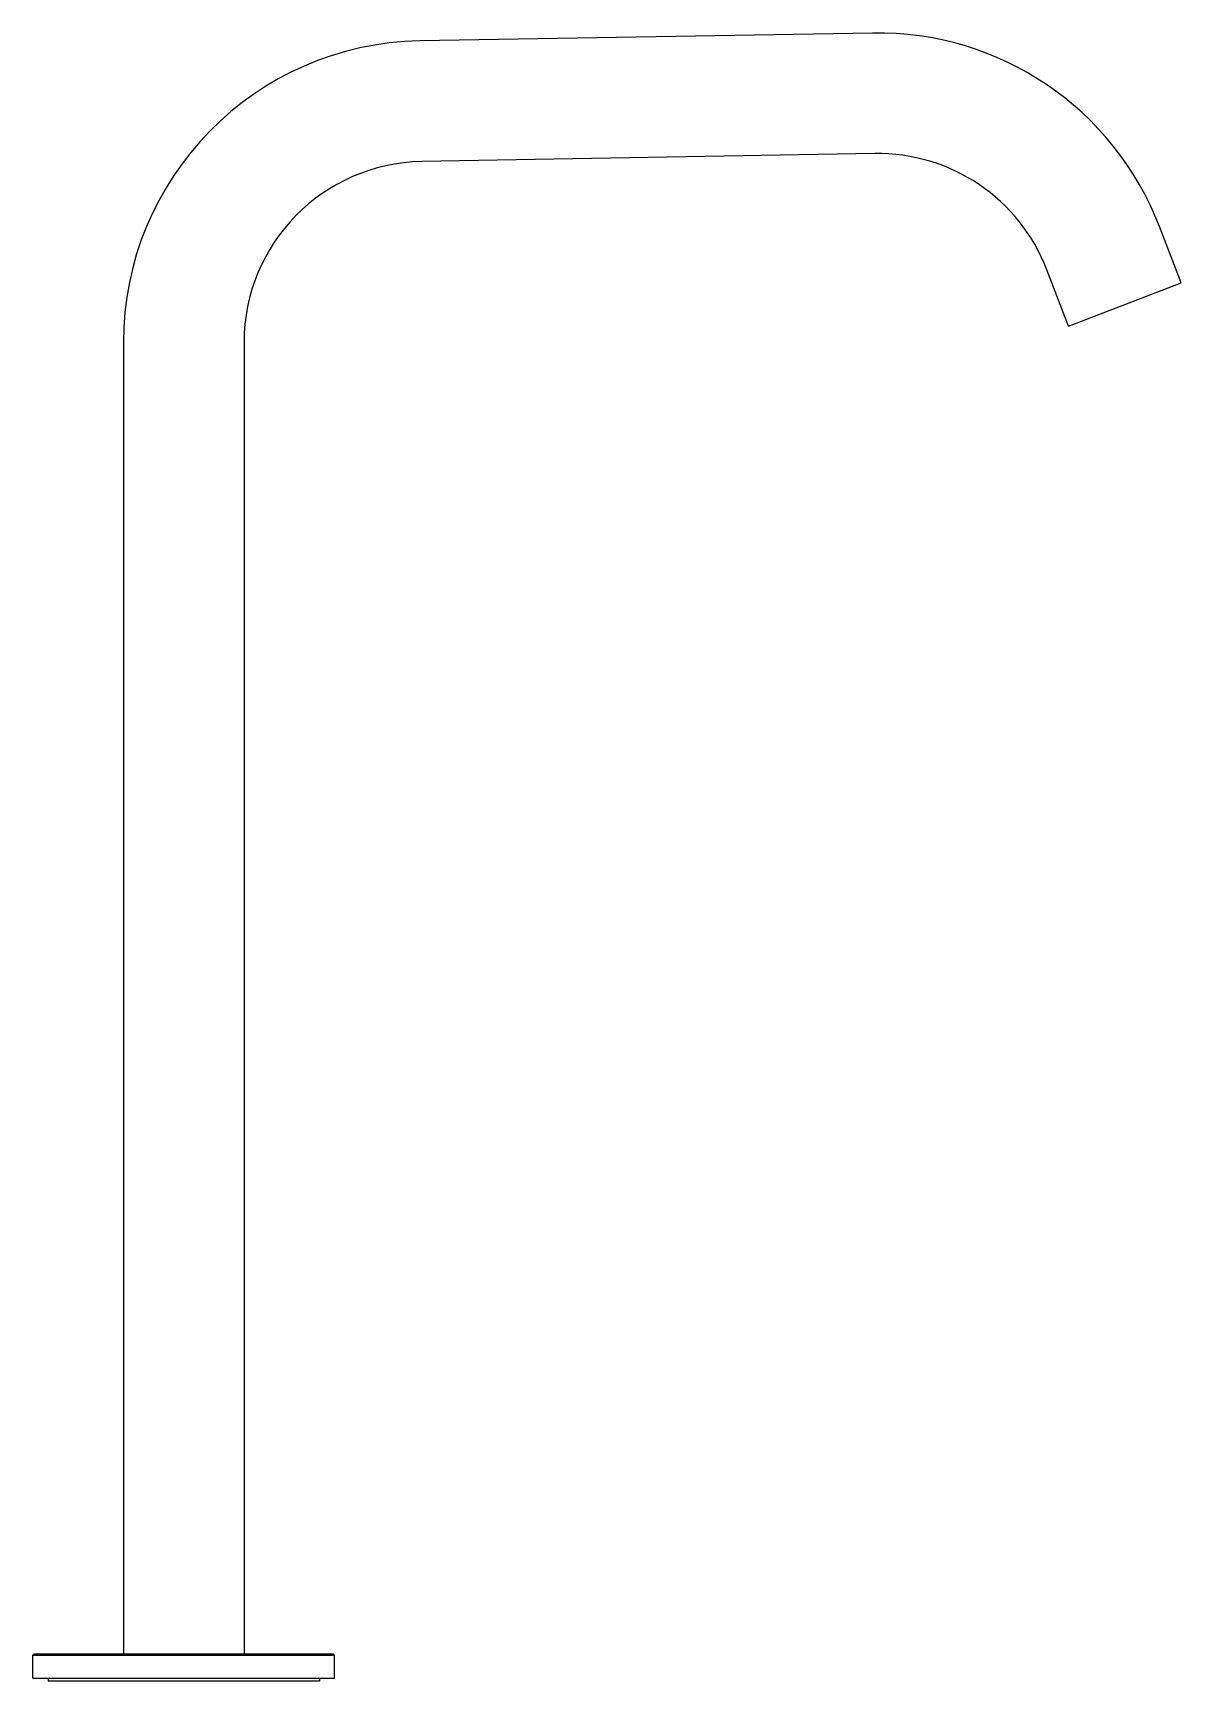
# Model space of a CAD drawing. Header units: millimetres. Extents: x 17 to 392, y -184 to 414.
# Drawn here: x 201.2 to 391.5, y 140.9 to 414.1 of the extents above; entities that cross this region are included whole.
import ezdxf

# ---------------------------------------------------------------- set-up
doc = ezdxf.new("R2010")
doc.units = ezdxf.units.MM
doc.header["$LTSCALE"] = 16.335
doc.layers.add('00_COMPONENTI', color=7, linetype='CONTINUOUS')

msp = doc.modelspace()

# ---------------------------------------------------------------- linework, layer by layer
at = {"layer": '00_COMPONENTI', "color": 7, "linetype": 'Continuous'}
for p, q in [((340.4, 414.1), (265.32, 412.79)), ((340.74, 394.11), (265.67, 392.79)), ((391.53, 372.69), (387.95, 382.03)), ((372.86, 365.53), (369.28, 374.86)), ((372.86, 365.53), (391.53, 372.69)), ((216.19, 362.8), (216.19, 145.4)), ((236.19, 362.8), (236.19, 145.4)), ((201.39, 145.4), (201.19, 145.2)), ((201.19, 145.2), (251.19, 145.2)), ((201.19, 141.4), (201.19, 145.2)), ((201.39, 145.4), (250.99, 145.4)), ((250.99, 145.4), (251.19, 145.2)), ((251.19, 141.4), (251.19, 145.2)), ((201.19, 141.4), (251.19, 141.4)), ((203.69, 141.4), (203.69, 140.9)), ((248.69, 140.9), (203.69, 140.9)), ((248.69, 141.4), (248.69, 140.9))]:
    msp.add_line(p, q, dxfattribs=at)
for centre, radius, start, end in [((266.19, 362.8), 50, 91, 180), ((341.27, 364.11), 50, 21, 91), ((341.27, 364.11), 30, 21, 91), ((266.19, 362.8), 30, 91, 180)]:
    msp.add_arc(centre, radius, start, end, dxfattribs=at)

doc.saveas('drawing.dxf')
